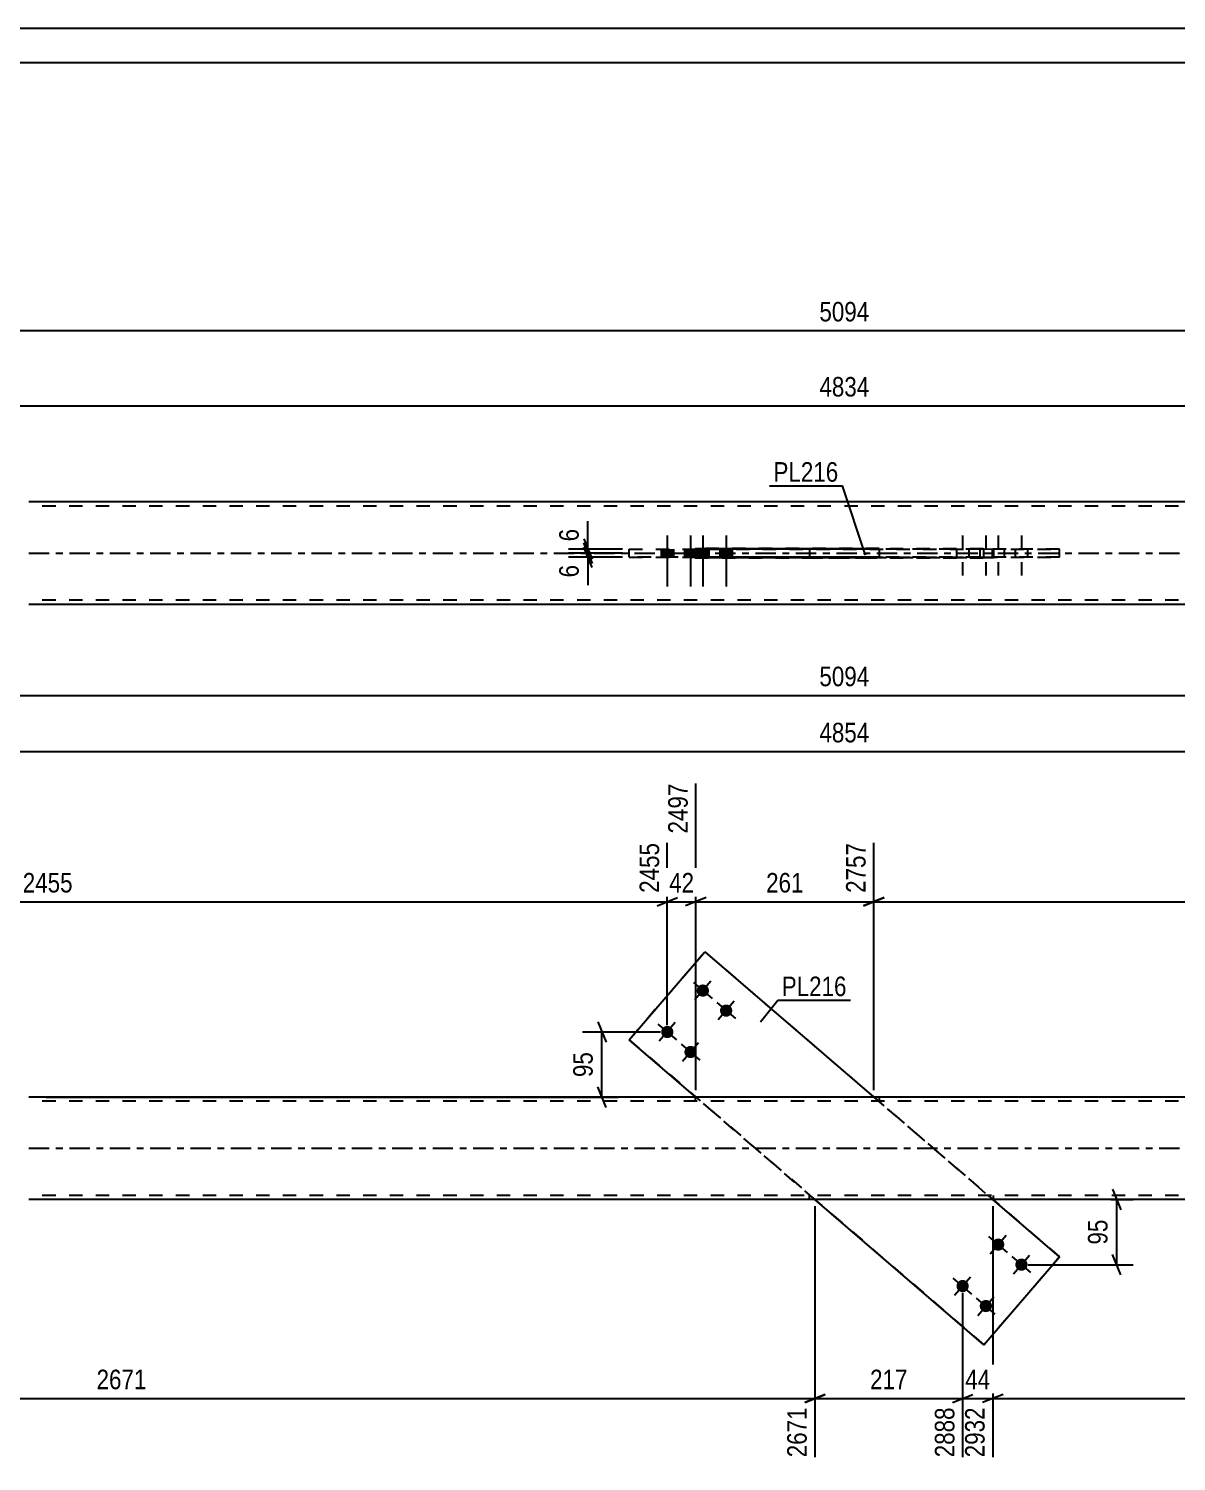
# Model space of a CAD drawing. Header units: millimetres. Extents: x 0 to 594, y 0 to 420.
# Drawn here: x 195.7 to 364, y 210.1 to 420 of the extents above; entities that cross this region are included whole.
import ezdxf

# ---------------------------------------------------------------- set-up
doc = ezdxf.new("R2010")
doc.units = ezdxf.units.MM
doc.linetypes.add('DXK_LINE_DOT2', pattern=[3.9198, 1.9599, -1.9599])
doc.linetypes.add('DXK_LINE_DOT3', pattern=[5.9187, 2.979, -0.9799, 0.9799, -0.9799])
doc.styles.add('Arial Narrow', font='ARIALN.TTF', dxfattribs={"height": 0.2})

# ---------------------------------------------------------------- blocks, each defined once
blk = doc.blocks.new('Unknown-580609571-1130')
at = {"color": 5, "linetype": 'Continuous'}
for p, q in [((594, 420), (0, 420)), ((589, 415), (5, 415))]:
    blk.add_line(p, q, dxfattribs=at)
blk = doc.blocks.new('Part-580609571-1700 - 1673')
at = {"color": 2, "linetype": 'Continuous'}
for p, q in [((434.83, 263.45), (195.73, 263.45)), ((434.83, 248.45), (195.73, 248.45))]:
    blk.add_line(p, q, dxfattribs=at)
at = {"color": 7, "linetype": 'DXK_LINE_DOT2'}
for p, q in [((434.83, 262.85), (195.73, 262.85)), ((293.41, 263.45), (293.41, 262.85)), ((320.39, 263.45), (320.39, 262.85)), ((434.83, 249.05), (195.73, 249.05)), ((310.17, 248.45), (310.17, 249.05)), ((337.14, 248.45), (337.14, 249.05))]:
    blk.add_line(p, q, dxfattribs=at)
at = {"color": 7, "linetype": 'DXK_LINE_DOT3'}
blk.add_line((195.73, 255.95), (434.83, 255.95), dxfattribs=at)
blk = doc.blocks.new('Bolt-580609571-1706 - 1673')
at = {"linetype": 'Continuous'}
for points in [[(294.53, 279.96), (294.72, 279.94), (294.9, 279.88), (295.06, 279.79), (295.2, 279.66), (295.31, 279.51), (295.39, 279.34), (295.43, 279.15), (295.43, 278.96), (295.39, 278.78), (295.31, 278.61), (295.2, 278.46), (295.06, 278.33), (294.9, 278.24), (294.72, 278.18), (294.53, 278.16), (294.34, 278.18), (294.16, 278.24), (294, 278.33), (293.86, 278.46), (293.75, 278.61), (293.67, 278.78), (293.64, 278.96), (293.64, 279.15), (293.67, 279.34), (293.75, 279.51), (293.86, 279.66), (294, 279.79), (294.16, 279.88), (294.34, 279.94)], [(297.94, 277.02), (298.13, 277), (298.31, 276.95), (298.47, 276.85), (298.61, 276.73), (298.72, 276.57), (298.8, 276.4), (298.84, 276.22), (298.84, 276.03), (298.8, 275.85), (298.72, 275.67), (298.61, 275.52), (298.47, 275.4), (298.31, 275.3), (298.13, 275.24), (297.94, 275.22), (297.76, 275.24), (297.58, 275.3), (297.41, 275.4), (297.27, 275.52), (297.16, 275.67), (297.09, 275.85), (297.05, 276.03), (297.05, 276.22), (297.09, 276.4), (297.16, 276.57), (297.27, 276.73), (297.41, 276.85), (297.58, 276.95), (297.76, 277)], [(289.32, 273.89), (289.5, 273.87), (289.68, 273.81), (289.84, 273.72), (289.98, 273.59), (290.09, 273.44), (290.17, 273.27), (290.21, 273.09), (290.21, 272.9), (290.17, 272.71), (290.09, 272.54), (289.98, 272.39), (289.84, 272.26), (289.68, 272.17), (289.5, 272.11), (289.32, 272.09), (289.13, 272.11), (288.95, 272.17), (288.79, 272.26), (288.65, 272.39), (288.54, 272.54), (288.46, 272.71), (288.42, 272.9), (288.42, 273.09), (288.46, 273.27), (288.54, 273.44), (288.65, 273.59), (288.79, 273.72), (288.95, 273.81), (289.13, 273.87)], [(292.73, 270.96), (292.91, 270.94), (293.09, 270.88), (293.26, 270.79), (293.4, 270.66), (293.51, 270.51), (293.58, 270.34), (293.62, 270.15), (293.62, 269.96), (293.58, 269.78), (293.51, 269.61), (293.4, 269.46), (293.26, 269.33), (293.09, 269.24), (292.91, 269.18), (292.73, 269.16), (292.54, 269.18), (292.36, 269.24), (292.2, 269.33), (292.06, 269.46), (291.95, 269.61), (291.87, 269.78), (291.83, 269.96), (291.83, 270.15), (291.87, 270.34), (291.95, 270.51), (292.06, 270.66), (292.2, 270.79), (292.36, 270.88), (292.54, 270.94)]]:
    blk.add_hatch(color=1, dxfattribs=at).paths.add_polyline_path(points)
at = {"color": 1, "linetype": 'Continuous'}
for p, q in [((293.17, 280.23), (295.9, 277.88)), ((295.7, 280.42), (293.36, 277.69)), ((296.58, 277.3), (299.31, 274.95)), ((299.12, 277.49), (296.77, 274.76)), ((287.95, 274.16), (290.68, 271.82)), ((290.49, 274.36), (288.14, 271.63)), ((291.36, 271.23), (294.09, 268.88)), ((293.9, 271.42), (291.55, 268.69))]:
    blk.add_line(p, q, dxfattribs=at)
blk = doc.blocks.new('Bolt-580609571-1707 - 1673')
at = {"linetype": 'Continuous'}
for points in [[(337.83, 242.74), (338.02, 242.72), (338.2, 242.66), (338.36, 242.57), (338.5, 242.44), (338.61, 242.29), (338.69, 242.12), (338.72, 241.93), (338.72, 241.74), (338.69, 241.56), (338.61, 241.39), (338.5, 241.24), (338.36, 241.11), (338.2, 241.02), (338.02, 240.96), (337.83, 240.94), (337.64, 240.96), (337.46, 241.02), (337.3, 241.11), (337.16, 241.24), (337.05, 241.39), (336.97, 241.56), (336.93, 241.74), (336.93, 241.93), (336.97, 242.12), (337.05, 242.29), (337.16, 242.44), (337.3, 242.57), (337.46, 242.66), (337.64, 242.72)], [(341.24, 239.8), (341.43, 239.78), (341.61, 239.73), (341.77, 239.63), (341.91, 239.51), (342.02, 239.35), (342.1, 239.18), (342.14, 239), (342.14, 238.81), (342.1, 238.63), (342.02, 238.45), (341.91, 238.3), (341.77, 238.18), (341.61, 238.08), (341.43, 238.02), (341.24, 238), (341.05, 238.02), (340.88, 238.08), (340.71, 238.18), (340.57, 238.3), (340.46, 238.45), (340.39, 238.63), (340.35, 238.81), (340.35, 239), (340.39, 239.18), (340.46, 239.35), (340.57, 239.51), (340.71, 239.63), (340.88, 239.73), (341.05, 239.78)], [(332.61, 236.67), (332.8, 236.65), (332.98, 236.59), (333.14, 236.5), (333.28, 236.37), (333.39, 236.22), (333.47, 236.05), (333.51, 235.87), (333.51, 235.68), (333.47, 235.49), (333.39, 235.32), (333.28, 235.17), (333.14, 235.04), (332.98, 234.95), (332.8, 234.89), (332.61, 234.87), (332.43, 234.89), (332.25, 234.95), (332.09, 235.04), (331.95, 235.17), (331.83, 235.32), (331.76, 235.49), (331.72, 235.68), (331.72, 235.87), (331.76, 236.05), (331.83, 236.22), (331.95, 236.37), (332.09, 236.5), (332.25, 236.59), (332.43, 236.65)], [(336.03, 233.74), (336.21, 233.72), (336.39, 233.66), (336.56, 233.57), (336.7, 233.44), (336.81, 233.29), (336.88, 233.12), (336.92, 232.93), (336.92, 232.74), (336.88, 232.56), (336.81, 232.39), (336.7, 232.24), (336.56, 232.11), (336.39, 232.02), (336.21, 231.96), (336.03, 231.94), (335.84, 231.96), (335.66, 232.02), (335.5, 232.11), (335.36, 232.24), (335.25, 232.39), (335.17, 232.56), (335.13, 232.74), (335.13, 232.93), (335.17, 233.12), (335.25, 233.29), (335.36, 233.44), (335.5, 233.57), (335.66, 233.66), (335.84, 233.72)]]:
    blk.add_hatch(color=1, dxfattribs=at).paths.add_polyline_path(points)
at = {"color": 1, "linetype": 'Continuous'}
for p, q in [((339.19, 240.66), (336.46, 243.01)), ((336.66, 240.47), (339, 243.2)), ((342.61, 237.73), (339.88, 240.08)), ((340.07, 237.54), (342.42, 240.27)), ((333.98, 234.6), (331.25, 236.94)), ((331.44, 234.41), (333.79, 237.14)), ((337.39, 231.66), (334.66, 234.01)), ((334.85, 231.47), (337.2, 234.2))]:
    blk.add_line(p, q, dxfattribs=at)
blk = doc.blocks.new('Part-580609571-1715 - 1673')
at = {"color": 2, "linetype": 'Continuous'}
for p, q in [((283.73, 271.86), (294.81, 284.75)), ((294.81, 284.75), (319.59, 263.45)), ((294.81, 284.75), (294.81, 284.75)), ((293.51, 263.45), (283.73, 271.86)), ((283.73, 271.86), (283.73, 271.86)), ((335.75, 227.14), (310.96, 248.45)), ((346.83, 240.04), (337.04, 248.45)), ((335.75, 227.14), (346.83, 240.04)), ((346.83, 240.04), (346.83, 240.04)), ((335.75, 227.14), (335.75, 227.14))]:
    blk.add_line(p, q, dxfattribs=at)
at = {"color": 7, "linetype": 'DXK_LINE_DOT2'}
for p, q in [((283.73, 271.86), (294.81, 284.75)), ((294.81, 284.75), (346.83, 240.04)), ((283.73, 271.86), (335.75, 227.14)), ((310.96, 248.45), (293.51, 263.45)), ((319.59, 263.45), (337.04, 248.45)), ((346.83, 240.04), (335.75, 227.14))]:
    blk.add_line(p, q, dxfattribs=at)
blk = doc.blocks.new('Bolt-580609571-1435 - 1367')
at = {"color": 1, "linetype": 'DXK_LINE_DOT2'}
for p, q in [((332.61, 345.75), (332.61, 338.25)), ((336.03, 345.75), (336.03, 338.25)), ((337.83, 345.75), (337.83, 338.25)), ((341.24, 345.75), (341.24, 338.25)), ((331.71, 343.75), (331.71, 342.55)), ((333.51, 343.75), (333.51, 342.55)), ((335.13, 343.75), (335.13, 342.55)), ((336.93, 343.75), (336.93, 342.55)), ((336.93, 343.75), (336.93, 342.55)), ((338.73, 343.75), (338.73, 342.55)), ((340.34, 343.75), (340.34, 342.55)), ((342.14, 343.75), (342.14, 342.55))]:
    blk.add_line(p, q, dxfattribs=at)
blk = doc.blocks.new('Part-580609571-1456 - 1367')
at = {"color": 2, "linetype": 'Continuous'}
for p, q in [((434.83, 350.65), (195.73, 350.65)), ((293.41, 343.85), (320.39, 343.85)), ((293.41, 343.85), (293.41, 343.75)), ((293.41, 342.55), (293.41, 342.45)), ((293.41, 342.45), (293.41, 342.45)), ((320.39, 342.45), (293.41, 342.45)), ((310.17, 343.85), (310.17, 343.75)), ((310.17, 342.45), (310.17, 342.55)), ((320.39, 343.85), (320.39, 342.45)), ((434.83, 335.65), (195.73, 335.65))]:
    blk.add_line(p, q, dxfattribs=at)
at = {"color": 7, "linetype": 'DXK_LINE_DOT2'}
for p, q in [((434.83, 350.05), (195.73, 350.05)), ((320.39, 343.85), (293.41, 343.85)), ((293.41, 342.45), (293.41, 343.75)), ((293.41, 342.45), (320.39, 342.45)), ((310.17, 343.85), (310.17, 343.85)), ((310.17, 343.85), (310.17, 343.85)), ((310.17, 343.85), (337.14, 343.85)), ((310.17, 343.85), (337.14, 343.85)), ((310.17, 343.75), (310.17, 342.45)), ((337.14, 342.45), (310.17, 342.45)), ((310.17, 342.45), (310.17, 342.45)), ((310.17, 342.45), (337.14, 342.45)), ((337.14, 343.85), (337.14, 342.45)), ((434.83, 336.25), (195.73, 336.25))]:
    blk.add_line(p, q, dxfattribs=at)
at = {"color": 7, "linetype": 'DXK_LINE_DOT3'}
blk.add_line((195.73, 343.15), (434.83, 343.15), dxfattribs=at)
blk = doc.blocks.new('Part-580609571-1397 - 1367')
at = {"color": 7, "linetype": 'DXK_LINE_DOT2'}
for p, q in [((283.73, 343.75), (335.75, 343.76)), ((283.73, 343.75), (294.81, 343.75)), ((283.73, 342.55), (335.75, 342.56)), ((294.81, 342.55), (283.73, 342.55)), ((346.83, 343.75), (320.39, 343.75)), ((346.83, 342.55), (320.39, 342.55)), ((335.75, 342.56), (335.75, 343.76)), ((335.75, 343.76), (346.83, 343.75)), ((335.75, 342.56), (346.83, 342.55)), ((346.83, 342.55), (346.83, 343.75))]:
    blk.add_line(p, q, dxfattribs=at)
at = {"color": 2, "linetype": 'Continuous'}
for p, q in [((283.73, 342.55), (283.73, 343.75)), ((294.81, 342.55), (294.81, 343.75)), ((320.39, 343.75), (294.81, 343.75)), ((320.39, 342.55), (294.81, 342.55))]:
    blk.add_line(p, q, dxfattribs=at)
blk = doc.blocks.new('Bolt-580609571-1436 - 1367')
at = {"linetype": 'Continuous'}
for points in [[(290.22, 343.75), (288.42, 343.75), (288.42, 342.55), (290.22, 342.55)], [(293.63, 343.75), (291.83, 343.75), (291.83, 342.55), (293.63, 342.55)], [(295.43, 343.75), (293.63, 343.75), (293.63, 342.55), (295.43, 342.55)], [(298.84, 343.75), (297.04, 343.75), (297.04, 342.55), (298.84, 342.55)]]:
    blk.add_hatch(color=1, dxfattribs=at).paths.add_polyline_path(points)
at = {"color": 1, "linetype": 'Continuous'}
for p, q in [((289.32, 345.75), (289.32, 338.25)), ((292.73, 345.75), (292.73, 338.25)), ((294.53, 345.75), (294.53, 338.25)), ((297.94, 345.75), (297.94, 338.25)), ((288.42, 343.75), (288.42, 342.55)), ((290.22, 343.75), (290.22, 342.55)), ((291.83, 343.75), (291.83, 342.55)), ((293.63, 343.75), (293.63, 342.55)), ((293.63, 343.75), (293.63, 342.55)), ((295.43, 343.75), (295.43, 342.55)), ((297.04, 343.75), (297.04, 342.55)), ((298.84, 343.75), (298.84, 342.55))]:
    blk.add_line(p, q, dxfattribs=at)
blk = doc.blocks.new('StraightDimension-580609571-2788 - 1673')
at = {"color": 7, "linetype": 'Continuous'}
for p, q in [((319.59, 264.45), (319.59, 300.7)), ((522.93, 265.45), (522.93, 300.7)), ((321.09, 292.68), (318.09, 291.48)), ((319.59, 292.08), (522.93, 292.08)), ((521.43, 291.48), (524.43, 292.68))]:
    blk.add_line(p, q, dxfattribs=at)
at = {"color": 0, "linetype": 'Continuous'}
blk.add_wipeout([(522.33, 301.3), (518.13, 301.3), (518.13, 292.78), (522.33, 292.78)], dxfattribs=at)
at = {"color": 0}
blk.add_wipeout([(425.52, 292.83), (425.52, 297.03), (417.01, 297.03), (417.01, 292.83)], dxfattribs=at)
at = {"color": 3, "linetype": 'Continuous', "style": 'Arial Narrow'}
blk.add_text('4834', height=2.863, rotation=90.0002, dxfattribs=at).set_placement((521.73, 293.38))
at = {"color": 3, "style": 'Arial Narrow'}
blk.add_text('2077', height=2.863, dxfattribs=at).set_placement((417.61, 293.43))
blk = doc.blocks.new('StraightDimension-580609571-2050 - 1673')
at = {"color": 7, "linetype": 'Continuous'}
blk.add_line((106.63, 314.08), (523.93, 314.08), dxfattribs=at)
at = {"color": 0}
blk.add_wipeout([(319.53, 314.83), (319.53, 319.03), (311.02, 319.03), (311.02, 314.83)], dxfattribs=at)
at = {"color": 3, "style": 'Arial Narrow'}
blk.add_text('4854', height=2.863, dxfattribs=at).set_placement((311.62, 315.43))
blk = doc.blocks.new('StraightDimension-580609571-2791 - 1673')
at = {"color": 7, "linetype": 'Continuous'}
for p, q in [((289.32, 273.99), (289.32, 300.7)), ((107.63, 265.45), (107.63, 295.21)), ((109.13, 292.68), (106.13, 291.48)), ((107.63, 292.08), (289.32, 292.08)), ((287.82, 291.48), (290.82, 292.68))]:
    blk.add_line(p, q, dxfattribs=at)
at = {"color": 0, "linetype": 'Continuous'}
for points in [[(288.72, 301.3), (284.52, 301.3), (284.52, 292.78), (288.72, 292.78)], [(107.03, 295.81), (102.83, 295.81), (102.83, 292.78), (107.03, 292.78)]]:
    blk.add_wipeout(points, dxfattribs=at)
at = {"color": 0}
blk.add_wipeout([(202.73, 292.83), (202.73, 297.03), (194.22, 297.03), (194.22, 292.83)], dxfattribs=at)
at = {"color": 3, "linetype": 'Continuous', "style": 'Arial Narrow'}
for s, height, p in [('2455', 2.863, (288.12, 293.38)), ('0', 2.86, (106.43, 293.38))]:
    blk.add_text(s, height=height, rotation=90.0002, dxfattribs=at).set_placement(p)
at = {"color": 3, "style": 'Arial Narrow'}
blk.add_text('2455', height=2.863, dxfattribs=at).set_placement((194.82, 293.43))
blk = doc.blocks.new('StraightDimension-580609571-2789 - 1673')
at = {"color": 7, "linetype": 'Continuous'}
for p, q in [((293.51, 264.45), (293.51, 309.4)), ((319.59, 264.45), (319.59, 300.7)), ((295.01, 292.68), (292.01, 291.48)), ((293.51, 292.08), (319.59, 292.08)), ((318.09, 291.48), (321.09, 292.68))]:
    blk.add_line(p, q, dxfattribs=at)
at = {"color": 0, "linetype": 'Continuous'}
blk.add_wipeout([(318.99, 301.3), (314.79, 301.3), (314.79, 292.78), (318.99, 292.78)], dxfattribs=at)
at = {"color": 0}
blk.add_wipeout([(309.9, 292.83), (309.9, 297.03), (303.21, 297.03), (303.21, 292.83)], dxfattribs=at)
at = {"color": 3, "linetype": 'Continuous', "style": 'Arial Narrow'}
blk.add_text('2757', height=2.863, rotation=90.0002, dxfattribs=at).set_placement((318.39, 293.38))
at = {"color": 3, "style": 'Arial Narrow'}
blk.add_text('261', height=2.863, dxfattribs=at).set_placement((303.81, 293.43))
blk = doc.blocks.new('StraightDimension-580609571-1735 - 1673')
at = {"color": 7, "linetype": 'Continuous'}
for p, q in [((288.32, 272.99), (276.88, 272.99)), ((279.13, 274.49), (280.33, 271.49)), ((279.73, 263.45), (279.73, 272.99)), ((280.33, 261.95), (279.13, 264.95)), ((198.2, 263.45), (282.13, 263.45))]:
    blk.add_line(p, q, dxfattribs=at)
at = {"color": 0}
blk.add_wipeout([(278.98, 270.65), (274.78, 270.65), (274.78, 265.79), (278.98, 265.79)], dxfattribs=at)
at = {"color": 3, "style": 'Arial Narrow'}
blk.add_text('95', height=2.863, rotation=90.0002, dxfattribs=at).set_placement((278.38, 266.39))
blk = doc.blocks.new('StraightDimension-580609571-1746 - 1673')
at = {"color": 7, "linetype": 'Continuous'}
blk.add_line((94.63, 322.3), (535.93, 322.3), dxfattribs=at)
at = {"color": 0}
blk.add_wipeout([(319.53, 323.05), (319.53, 327.25), (311.02, 327.25), (311.02, 323.05)], dxfattribs=at)
at = {"color": 3, "style": 'Arial Narrow'}
blk.add_text('5094', height=2.863, dxfattribs=at).set_placement((311.62, 323.65))
blk = doc.blocks.new('StraightDimension-580609571-1993 - 1673')
at = {"color": 7, "linetype": 'Continuous'}
for p, q in [((354.61, 249.95), (355.81, 246.95)), ((354.37, 248.45), (357.61, 248.45)), ((355.21, 238.9), (355.21, 248.45)), ((355.81, 237.4), (354.61, 240.4)), ((342.24, 238.9), (357.61, 238.9))]:
    blk.add_line(p, q, dxfattribs=at)
at = {"color": 0}
blk.add_wipeout([(354.46, 246.1), (350.26, 246.1), (350.26, 241.25), (354.46, 241.25)], dxfattribs=at)
at = {"color": 3, "style": 'Arial Narrow'}
blk.add_text('95', height=2.863, rotation=90.0002, dxfattribs=at).set_placement((353.86, 241.85))
blk = doc.blocks.new('StraightDimension-580609571-2790 - 1673')
at = {"color": 7, "linetype": 'Continuous'}
for p, q in [((293.51, 264.45), (293.51, 309.4)), ((289.32, 273.99), (289.32, 300.7)), ((287.82, 291.48), (290.82, 292.68)), ((289.32, 292.08), (293.51, 292.08)), ((295.01, 292.68), (292.01, 291.48))]:
    blk.add_line(p, q, dxfattribs=at)
at = {"color": 0, "linetype": 'Continuous'}
blk.add_wipeout([(292.91, 310), (288.71, 310), (288.71, 301.48), (292.91, 301.48)], dxfattribs=at)
at = {"color": 0}
blk.add_wipeout([(293.84, 292.83), (293.84, 297.03), (288.99, 297.03), (288.99, 292.83)], dxfattribs=at)
at = {"color": 3, "linetype": 'Continuous', "style": 'Arial Narrow'}
blk.add_text('2497', height=2.863, rotation=90.0002, dxfattribs=at).set_placement((292.31, 302.08))
at = {"color": 3, "style": 'Arial Narrow'}
blk.add_text('42', height=2.863, dxfattribs=at).set_placement((289.59, 293.43))
blk = doc.blocks.new('StraightDimension-580609571-2906 - 1673')
at = {"color": 7, "linetype": 'Continuous'}
for p, q in [((337.04, 247.45), (337.04, 210.68)), ((522.93, 246.45), (522.93, 210.68)), ((338.54, 219.9), (335.54, 218.7)), ((337.04, 219.3), (522.93, 219.3)), ((521.43, 218.7), (524.43, 219.9))]:
    blk.add_line(p, q, dxfattribs=at)
at = {"color": 0}
blk.add_wipeout([(434.24, 220.05), (434.24, 224.25), (425.73, 224.25), (425.73, 220.05)], dxfattribs=at)
at = {"color": 0, "linetype": 'Continuous'}
blk.add_wipeout([(522.33, 218.6), (518.13, 218.6), (518.13, 210.08), (522.33, 210.08)], dxfattribs=at)
at = {"color": 3, "style": 'Arial Narrow'}
blk.add_text('1903', height=2.863, dxfattribs=at).set_placement((426.33, 220.65))
at = {"color": 3, "linetype": 'Continuous', "style": 'Arial Narrow'}
blk.add_text('4834', height=2.863, rotation=90.0002, dxfattribs=at).set_placement((521.73, 210.68))
blk = doc.blocks.new('StraightDimension-580609571-2907 - 1673')
at = {"color": 7, "linetype": 'Continuous'}
for p, q in [((337.04, 247.45), (337.04, 210.68)), ((332.61, 234.77), (332.61, 210.68)), ((331.11, 218.7), (334.11, 219.9)), ((332.61, 219.3), (337.04, 219.3)), ((338.54, 219.9), (335.54, 218.7))]:
    blk.add_line(p, q, dxfattribs=at)
at = {"color": 0}
blk.add_wipeout([(337.26, 220.05), (337.26, 224.25), (332.4, 224.25), (332.4, 220.05)], dxfattribs=at)
at = {"color": 0, "linetype": 'Continuous'}
blk.add_wipeout([(336.44, 218.6), (332.24, 218.6), (332.24, 210.08), (336.44, 210.08)], dxfattribs=at)
at = {"color": 3, "style": 'Arial Narrow'}
blk.add_text('44', height=2.863, dxfattribs=at).set_placement((333, 220.65))
at = {"color": 3, "linetype": 'Continuous', "style": 'Arial Narrow'}
blk.add_text('2932', height=2.863, rotation=90.0002, dxfattribs=at).set_placement((335.84, 210.68))
blk = doc.blocks.new('StraightDimension-580609571-2908 - 1673')
at = {"color": 7, "linetype": 'Continuous'}
for p, q in [((310.96, 247.45), (310.96, 210.68)), ((332.61, 234.77), (332.61, 210.68)), ((312.46, 219.9), (309.46, 218.7)), ((310.96, 219.3), (332.61, 219.3)), ((331.11, 218.7), (334.11, 219.9))]:
    blk.add_line(p, q, dxfattribs=at)
at = {"color": 0}
blk.add_wipeout([(325.13, 220.05), (325.13, 224.25), (318.45, 224.25), (318.45, 220.05)], dxfattribs=at)
at = {"color": 0, "linetype": 'Continuous'}
blk.add_wipeout([(332.01, 218.6), (327.81, 218.6), (327.81, 210.08), (332.01, 210.08)], dxfattribs=at)
at = {"color": 3, "style": 'Arial Narrow'}
blk.add_text('217', height=2.863, dxfattribs=at).set_placement((319.05, 220.65))
at = {"color": 3, "linetype": 'Continuous', "style": 'Arial Narrow'}
blk.add_text('2888', height=2.863, rotation=90.0002, dxfattribs=at).set_placement((331.41, 210.68))
blk = doc.blocks.new('StraightDimension-580609571-2909 - 1673')
at = {"color": 7, "linetype": 'Continuous'}
for p, q in [((107.63, 246.45), (107.63, 216.17)), ((310.96, 247.45), (310.96, 210.68)), ((109.13, 219.9), (106.13, 218.7)), ((107.63, 219.3), (310.96, 219.3)), ((309.46, 218.7), (312.46, 219.9))]:
    blk.add_line(p, q, dxfattribs=at)
at = {"color": 0}
blk.add_wipeout([(213.55, 220.05), (213.55, 224.25), (205.04, 224.25), (205.04, 220.05)], dxfattribs=at)
at = {"color": 0, "linetype": 'Continuous'}
for points in [[(107.03, 218.6), (102.83, 218.6), (102.83, 215.57), (107.03, 215.57)], [(310.36, 218.6), (306.16, 218.6), (306.16, 210.08), (310.36, 210.08)]]:
    blk.add_wipeout(points, dxfattribs=at)
at = {"color": 3, "style": 'Arial Narrow'}
blk.add_text('2671', height=2.863, dxfattribs=at).set_placement((205.64, 220.65))
at = {"color": 3, "linetype": 'Continuous', "style": 'Arial Narrow'}
for s, height, p in [('0', 2.86, (106.43, 216.17)), ('2671', 2.863, (309.76, 210.68))]:
    blk.add_text(s, height=height, rotation=90.0002, dxfattribs=at).set_placement(p)
blk = doc.blocks.new('StraightDimension-580609571-1540 - 1367')
at = {"color": 7, "linetype": 'Continuous'}
for p, q in [((277.08, 345.25), (278.28, 342.25)), ((278.28, 341.65), (277.08, 344.65)), ((282.73, 343.75), (274.83, 343.75)), ((282.73, 343.15), (274.83, 343.15)), ((277.68, 343.15), (277.68, 343.75))]:
    blk.add_line(p, q, dxfattribs=at)
at = {"color": 0}
blk.add_wipeout([(276.93, 347.31), (272.73, 347.31), (272.73, 344.28), (276.93, 344.28)], dxfattribs=at)
at = {"color": 7, "linetype": 'Continuous'}
blk.add_line((277.68, 343.75), (277.68, 347.83), dxfattribs=at)
blk.add_line((277.68, 343.75), (277.68, 347.83), dxfattribs=at)
at = {"color": 3, "style": 'Arial Narrow'}
blk.add_text('6', height=2.86, rotation=90.0002, dxfattribs=at).set_placement((276.33, 344.88))
blk = doc.blocks.new('StraightDimension-580609571-1536 - 1367')
at = {"color": 7, "linetype": 'Continuous'}
for p, q in [((277.08, 344.65), (278.28, 341.65)), ((282.73, 343.15), (274.83, 343.15)), ((282.73, 342.55), (274.83, 342.55)), ((278.28, 341.05), (277.08, 344.05)), ((277.68, 342.55), (277.68, 343.15))]:
    blk.add_line(p, q, dxfattribs=at)
at = {"color": 0}
blk.add_wipeout([(276.93, 342.03), (272.73, 342.03), (272.73, 339), (276.93, 339)], dxfattribs=at)
at = {"color": 7, "linetype": 'Continuous'}
blk.add_line((277.68, 342.55), (277.68, 338.48), dxfattribs=at)
blk.add_line((277.68, 342.55), (277.68, 338.48), dxfattribs=at)
at = {"color": 3, "style": 'Arial Narrow'}
blk.add_text('6', height=2.86, rotation=90.0002, dxfattribs=at).set_placement((276.33, 339.6))
blk = doc.blocks.new('StraightDimension-580609571-1545 - 1367')
at = {"color": 7, "linetype": 'Continuous'}
blk.add_line((94.63, 375.75), (535.93, 375.75), dxfattribs=at)
at = {"color": 0}
blk.add_wipeout([(319.53, 376.5), (319.53, 380.7), (311.02, 380.7), (311.02, 376.5)], dxfattribs=at)
at = {"color": 3, "style": 'Arial Narrow'}
blk.add_text('5094', height=2.863, dxfattribs=at).set_placement((311.62, 377.1))
blk = doc.blocks.new('StraightDimension-580609571-1576 - 1367')
at = {"color": 7, "linetype": 'Continuous'}
blk.add_line((107.63, 364.75), (522.93, 364.75), dxfattribs=at)
at = {"color": 0}
blk.add_wipeout([(319.53, 365.5), (319.53, 369.7), (311.02, 369.7), (311.02, 365.5)], dxfattribs=at)
at = {"color": 3, "style": 'Arial Narrow'}
blk.add_text('4834', height=2.863, dxfattribs=at).set_placement((311.62, 366.1))
blk = doc.blocks.new('Mark-580609571-1711 - 1673')
at = {"color": 0}
blk.add_wipeout([(315.6, 278.25), (315.6, 281.25), (306.1, 281.25), (306.1, 278.25)], dxfattribs=at)
blk.add_wipeout([(315.6, 278.25), (315.6, 281.25), (306.1, 281.25), (306.1, 278.25)], dxfattribs=at)
at = {"color": 30, "linetype": 'Continuous'}
for p, q in [((302.97, 274.47), (305.5, 277.65)), ((305.5, 277.65), (316.2, 277.65))]:
    blk.add_line(p, q, dxfattribs=at)
at = {"color": 3, "style": 'Arial Narrow'}
blk.add_text('PL216', height=2.863, dxfattribs=at).set_placement((306.1, 278.25))
blk = doc.blocks.new('Mark-580609571-1392 - 1367')
at = {"color": 0}
blk.add_wipeout([(314.4, 353.62), (314.4, 356.62), (304.89, 356.62), (304.89, 353.62)], dxfattribs=at)
blk.add_wipeout([(314.4, 353.62), (314.4, 356.62), (304.89, 356.62), (304.89, 353.62)], dxfattribs=at)
at = {"color": 30, "linetype": 'Continuous'}
for p in [(304.29, 353.02), (318.38, 342.85)]:
    blk.add_line(p, (315, 353.02), dxfattribs=at)
at = {"color": 3, "style": 'Arial Narrow'}
blk.add_text('PL216', height=2.863, dxfattribs=at).set_placement((304.89, 353.62))

msp = doc.modelspace()

# ---------------------------------------------------------------- block references
for name in ['Unknown-580609571-1130', 'Part-580609571-1456 - 1367', 'Bolt-580609571-1436 - 1367', 'Bolt-580609571-1435 - 1367', 'Part-580609571-1397 - 1367', 'Part-580609571-1715 - 1673', 'Bolt-580609571-1706 - 1673', 'Part-580609571-1700 - 1673', 'Bolt-580609571-1707 - 1673']:
    msp.add_blockref(name, (0, 0))

# ---------------------------------------------------------------- next in the draw order: block references
for name in ['StraightDimension-580609571-1540 - 1367', 'StraightDimension-580609571-2788 - 1673', 'StraightDimension-580609571-1993 - 1673']:
    msp.add_blockref(name, (0, 0))

# ---------------------------------------------------------------- next in the draw order: block references
for name in ['StraightDimension-580609571-1545 - 1367', 'StraightDimension-580609571-1536 - 1367', 'StraightDimension-580609571-2050 - 1673', 'StraightDimension-580609571-2906 - 1673']:
    msp.add_blockref(name, (0, 0))

# ---------------------------------------------------------------- next in the draw order: block references
for name in ['StraightDimension-580609571-1576 - 1367', 'StraightDimension-580609571-2789 - 1673', 'StraightDimension-580609571-2791 - 1673', 'StraightDimension-580609571-2907 - 1673']:
    msp.add_blockref(name, (0, 0))

# ---------------------------------------------------------------- next in the draw order: block references
for name in ['Mark-580609571-1392 - 1367', 'StraightDimension-580609571-1735 - 1673', 'StraightDimension-580609571-2908 - 1673']:
    msp.add_blockref(name, (0, 0))

# ---------------------------------------------------------------- next in the draw order: block references
for name in ['StraightDimension-580609571-1746 - 1673', 'StraightDimension-580609571-2909 - 1673']:
    msp.add_blockref(name, (0, 0))

# ---------------------------------------------------------------- next in the draw order: block references
for name in ['StraightDimension-580609571-2790 - 1673', 'Mark-580609571-1711 - 1673']:
    msp.add_blockref(name, (0, 0))

doc.saveas('drawing.dxf')
